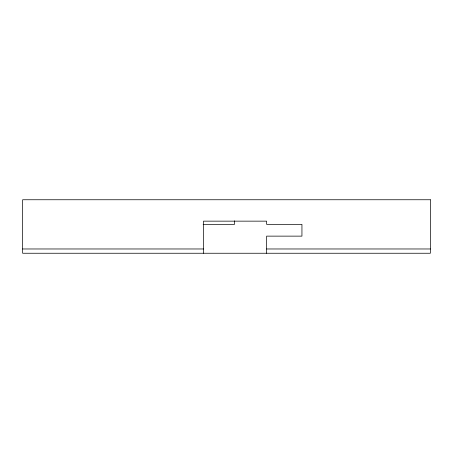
<?xml version="1.0" encoding="UTF-8"?>
<svg xmlns="http://www.w3.org/2000/svg" width="453" height="453" viewBox="0 0 453 453"><rect width="100%" height="100%" fill="white"/><g stroke="black" fill="none" stroke-linecap="round" stroke-linejoin="round"><path stroke-width="0.68" d="M203.12 224.36L234.524 224.36L234.524 220.843M22.65 248.974L203.493 248.974M266.63 248.974L430.35 248.974M266.63 253.25L266.63 236.132L301.941 236.132L301.941 224.36L266.63 224.36L266.63 221.149L203.493 221.149L203.493 253.25M430.35 199.75L22.65 199.75L22.65 253.25L430.35 253.25L430.35 199.75"/></g></svg>
